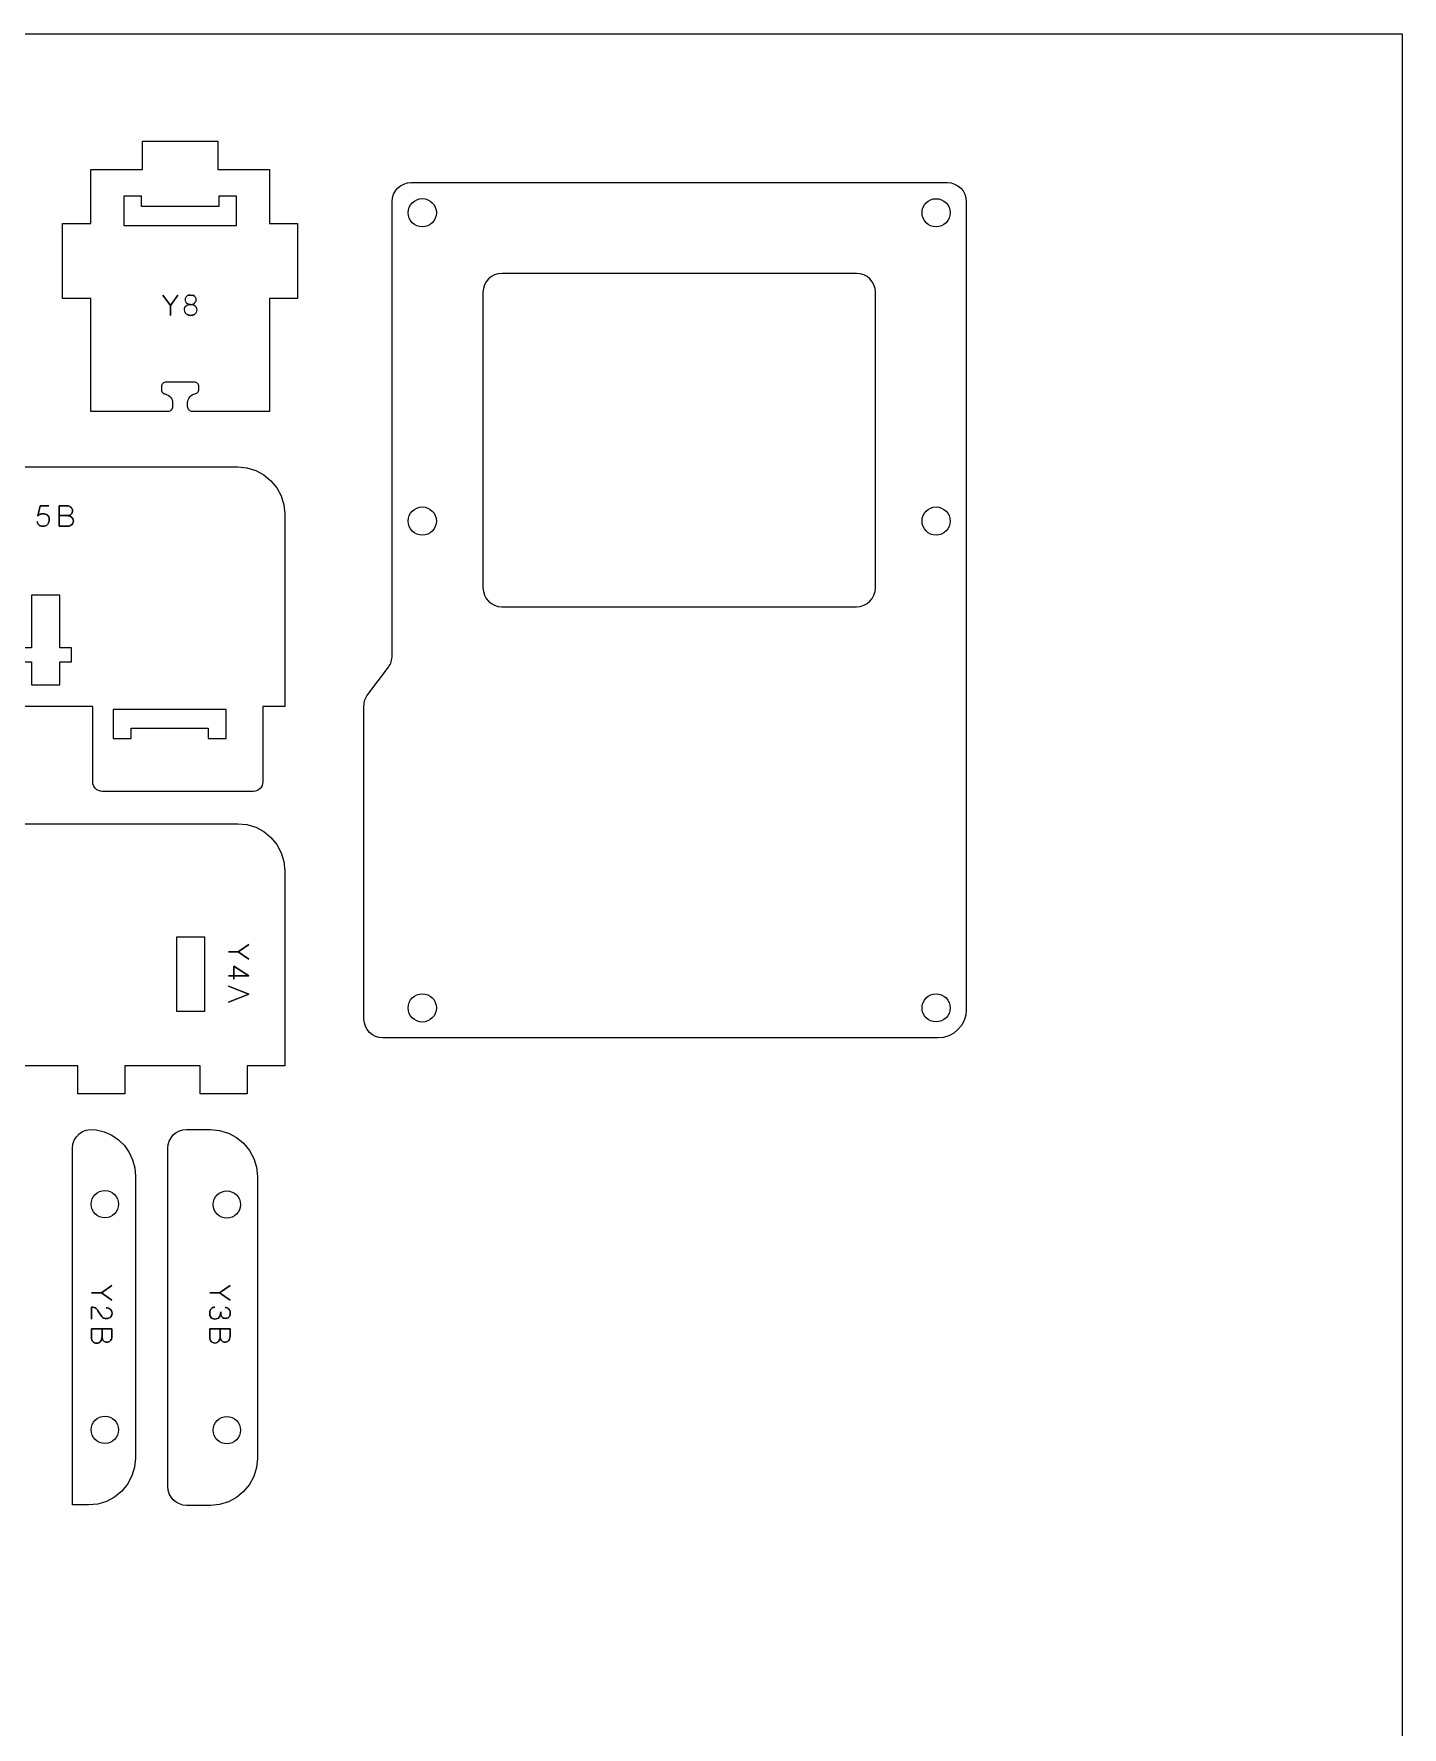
# Model space of a CAD drawing. Header units: centimetres. Extents: x 576.4 to 636.4, y 140.5 to 200.5.
# Drawn here: x 613.36 to 636.39, y 171.95 to 200.47 of the extents above; entities that cross this region are included whole.
import ezdxf

# ---------------------------------------------------------------- set-up
doc = ezdxf.new("R2010")
doc.units = ezdxf.units.CM
doc.layers.add('CORTE', color=1, linetype='Continuous')
doc.layers.add('MARCO', color=2, linetype='Continuous')

msp = doc.modelspace()

# ---------------------------------------------------------------- linework, layer by layer
at = {"layer": 'CORTE', "lineweight": 0}
for points in [[(615.946, 194.187), (615.946, 194.251), (615.948, 194.278), (615.955, 194.304), (615.967, 194.328), (615.982, 194.351), (616.001, 194.37), (616.022, 194.386), (616.047, 194.398), (616.073, 194.405), (616.086, 194.409), (616.098, 194.416), (616.108, 194.423), (616.118, 194.433), (616.126, 194.445), (616.131, 194.457), (616.135, 194.47), (616.136, 194.483), (616.136, 194.523), (616.135, 194.538), (616.13, 194.553), (616.122, 194.567), (616.113, 194.579), (616.101, 194.589), (616.087, 194.596), (616.072, 194.6), (616.057, 194.602), (615.582, 194.602), (615.567, 194.6), (615.552, 194.596), (615.538, 194.589), (615.526, 194.579), (615.516, 194.567), (615.509, 194.553), (615.504, 194.538), (615.503, 194.523), (615.503, 194.479), (615.504, 194.466), (615.508, 194.453), (615.513, 194.44), (615.52, 194.429), (615.53, 194.419), (615.541, 194.412), (615.553, 194.405), (615.566, 194.402), (615.592, 194.394), (615.616, 194.382), (615.638, 194.366), (615.657, 194.347), (615.672, 194.324), (615.683, 194.3), (615.691, 194.274), (615.693, 194.246), (615.693, 194.187), (615.691, 194.171), (615.687, 194.156), (615.68, 194.142), (615.669, 194.13), (615.658, 194.121), (615.644, 194.113), (615.629, 194.109), (615.614, 194.107), (614.316, 194.107), (614.316, 196.007), (613.84, 196.007), (613.84, 197.273), (614.316, 197.273), (614.316, 198.184), (615.186, 198.184), (615.186, 198.659), (616.452, 198.659), (616.452, 198.184), (617.323, 198.184), (617.323, 197.273), (617.798, 197.273), (617.798, 196.007), (617.323, 196.007), (617.323, 194.107), (616.025, 194.107), (616.01, 194.109), (615.995, 194.113), (615.981, 194.121), (615.969, 194.13), (615.959, 194.142), (615.952, 194.156), (615.948, 194.171)], [(629.055, 197.645), (629.055, 184.029), (629.046, 183.936), (629.019, 183.848), (628.975, 183.766), (628.916, 183.694), (628.844, 183.634), (628.762, 183.591), (628.673, 183.563), (628.58, 183.555), (619.232, 183.555), (619.17, 183.561), (619.11, 183.578), (619.056, 183.608), (619.008, 183.647), (618.968, 183.695), (618.939, 183.75), (618.921, 183.809), (618.915, 183.871), (618.915, 189.148), (618.916, 189.173), (618.919, 189.199), (618.924, 189.224), (618.931, 189.248), (618.94, 189.272), (618.951, 189.295), (618.964, 189.317), (618.978, 189.338), (619.327, 189.802), (619.341, 189.824), (619.354, 189.845), (619.365, 189.869), (619.373, 189.892), (619.381, 189.917), (619.386, 189.942), (619.389, 189.967), (619.39, 189.993), (619.39, 197.645), (619.396, 197.707), (619.414, 197.766), (619.443, 197.821), (619.482, 197.869), (619.53, 197.909), (619.585, 197.938), (619.645, 197.956), (619.706, 197.962), (628.738, 197.962), (628.8, 197.956), (628.859, 197.938), (628.914, 197.909), (628.962, 197.869), (629.002, 197.821), (629.031, 197.766), (629.049, 197.707)], [(614.87, 197.732), (614.87, 197.242), (616.769, 197.242), (616.769, 197.732), (616.469, 197.732), (616.469, 197.559), (615.17, 197.559), (615.17, 197.732)], [(627.526, 191.134), (627.526, 196.117), (627.52, 196.178), (627.502, 196.238), (627.473, 196.292), (627.433, 196.34), (627.385, 196.38), (627.33, 196.409), (627.271, 196.427), (627.209, 196.433), (621.236, 196.433), (621.174, 196.427), (621.114, 196.409), (621.06, 196.38), (621.012, 196.34), (620.972, 196.292), (620.943, 196.238), (620.925, 196.178), (620.919, 196.117), (620.919, 191.134), (620.925, 191.073), (620.943, 191.013), (620.972, 190.958), (621.012, 190.91), (621.06, 190.871), (621.114, 190.842), (621.174, 190.824), (621.236, 190.818), (627.209, 190.818), (627.271, 190.824), (627.33, 190.842), (627.385, 190.871), (627.433, 190.91), (627.473, 190.958), (627.502, 191.013), (627.52, 191.073)], [(615.655, 195.891), (615.78, 196.068), (615.655, 195.891), (615.531, 196.068), (615.655, 195.891), (615.655, 195.726)], [(613.606, 192.519), (613.464, 192.519), (613.426, 192.349), (613.464, 192.519)], [(613.913, 192.519), (613.78, 192.519), (613.78, 192.176), (613.926, 192.176), (613.78, 192.176), (613.78, 192.519)], [(613.792, 189.89), (613.989, 189.89), (613.989, 190.127), (613.792, 190.127), (613.792, 191.012), (613.317, 191.012), (613.317, 190.127), (613.119, 190.127), (613.119, 189.89), (613.317, 189.89), (613.317, 189.503), (613.792, 189.503)], [(616.593, 189.088), (614.693, 189.088), (614.693, 188.597), (614.994, 188.597), (614.994, 188.771), (616.292, 188.771), (616.292, 188.597), (616.593, 188.597)], [(615.766, 185.258), (616.23, 185.258), (616.23, 184.002), (615.766, 184.002)], [(616.634, 185.003), (616.799, 185.003), (616.977, 185.128), (616.799, 185.003), (616.977, 184.879), (616.799, 185.003)], [(616.977, 184.603), (616.725, 184.764), (616.725, 184.542), (616.725, 184.764), (616.977, 184.603), (616.634, 184.603)], [(616.977, 184.293), (616.634, 184.157), (616.977, 184.293), (616.634, 184.429)], [(615.068, 181.229), (615.068, 176.479), (615.053, 176.325), (615.008, 176.177), (614.934, 176.039), (614.836, 175.92), (614.716, 175.821), (614.579, 175.748), (614.431, 175.703), (614.277, 175.688), (614.007, 175.688), (614.007, 181.697), (614.015, 181.765), (614.036, 181.83), (614.072, 181.889), (614.119, 181.939), (614.176, 181.977), (614.24, 182.002), (614.308, 182.013), (614.408, 182.009), (614.542, 181.974), (614.669, 181.916), (614.783, 181.837), (614.881, 181.74), (614.961, 181.626), (615.02, 181.501), (615.056, 181.367)], [(615.612, 175.998), (615.612, 181.697), (615.618, 181.759), (615.636, 181.818), (615.666, 181.873), (615.705, 181.921), (615.753, 181.96), (615.808, 181.989), (615.867, 182.007), (615.929, 182.013), (616.329, 182.013), (616.483, 181.998), (616.632, 181.953), (616.768, 181.88), (616.888, 181.782), (616.987, 181.661), (617.06, 181.525), (617.105, 181.376), (617.12, 181.222), (617.12, 176.473), (617.105, 176.318), (617.06, 176.17), (616.987, 176.033), (616.888, 175.913), (616.768, 175.815), (616.632, 175.742), (616.483, 175.696), (616.329, 175.681), (615.929, 175.681), (615.867, 175.687), (615.808, 175.705), (615.753, 175.734), (615.705, 175.774), (615.666, 175.822), (615.636, 175.877), (615.618, 175.936)], [(614.328, 179.261), (614.493, 179.261), (614.67, 179.385), (614.493, 179.261), (614.67, 179.137), (614.493, 179.261)], [(616.318, 179.259), (616.482, 179.259), (616.66, 179.384), (616.482, 179.259), (616.66, 179.135), (616.482, 179.259)], [(614.328, 178.818), (614.328, 179.022)], [(614.446, 178.943), (614.5, 178.862)], [(614.671, 178.523), (614.671, 178.655), (614.328, 178.655), (614.328, 178.509), (614.328, 178.655), (614.671, 178.655)], [(614.504, 178.655), (614.504, 178.524)], [(616.66, 178.524), (616.66, 178.657), (616.318, 178.657), (616.318, 178.511), (616.318, 178.657), (616.66, 178.657)], [(616.494, 178.657), (616.494, 178.525)]]:
    msp.add_lwpolyline(points, close=True, dxfattribs=at)
for points in [[(615.996, 196.068, 0.058136), (615.961, 196.063, 0.104821), (615.933, 196.049, -0.104821), (615.961, 196.063, -0.058136)], [(616.059, 196.05, 0.101062), (616.031, 196.064, -0.101062)], [(615.902, 195.776, 0.115574), (615.924, 195.748, -0.115574)], [(615.934, 195.928, 0.104137), (615.962, 195.914, 0.066249), (615.996, 195.91, -0.066249), (615.962, 195.914, -0.104137)], [(615.996, 195.726, -0.069), (615.956, 195.731, 0.069), (615.996, 195.726, 0.069758), (616.036, 195.731, 0.102005), (616.069, 195.748, -0.102005), (616.036, 195.731, -0.069758)], [(613.414, 192.252, 0.033532), (613.42, 192.228, -0.033532)], [(613.445, 192.364, -0.0576), (613.464, 192.375, -0.05216), (613.487, 192.382, 0.05216), (613.464, 192.375, 0.0576), (613.445, 192.364, 0.01363), (613.426, 192.349, -0.01363)], [(613.61, 192.245, -0.05292), (613.598, 192.22, -0.076222), (613.58, 192.197, 0.076222), (613.598, 192.22, 0.05292), (613.61, 192.245, 0.042043), (613.615, 192.269, -0.042043)], [(613.985, 192.378, 0.111764), (614.002, 192.405, 0.095385), (614.007, 192.435, 0.077054), (614, 192.466, 0.106991), (613.983, 192.492, -0.106991), (614, 192.466, -0.077054), (614.007, 192.435, -0.095385), (614.002, 192.405, -0.111764)], [(614.014, 192.299, 0.105581), (613.991, 192.328, -0.105581)], [(613.926, 192.176, 0.083474), (613.964, 192.182, 0.096183), (613.995, 192.199, 0.107072), (614.015, 192.226, -0.107072), (613.995, 192.199, -0.096183), (613.964, 192.182, -0.083474)], [(614.426, 178.972, -0.009375), (614.446, 178.943, 0.009375), (614.426, 178.972, 0.066026), (614.403, 178.997, -0.066026)], [(614.52, 178.842, 0.074351), (614.541, 178.832, 0.059589), (614.565, 178.829, 0.008591), (614.589, 178.828, -0.008591), (614.565, 178.829, -0.059589), (614.541, 178.832, -0.074351)], [(614.665, 178.959, 0.114515), (614.642, 178.988, 0.101662), (614.611, 179.004, 0.068675), (614.576, 179.009, -0.068675), (614.611, 179.004, -0.101662), (614.642, 178.988, -0.114515)], [(614.615, 178.833, 0.09142), (614.643, 178.847, -0.09142)], [(616.318, 178.923, 0.064325), (616.322, 178.881, -0.064325)], [(616.338, 178.849, 0.124476), (616.365, 178.828, -0.124476)], [(616.369, 179.014, 0.115484), (616.341, 178.994, -0.115484)], [(616.549, 178.836, 0.089301), (616.581, 178.831, 0.077668), (616.612, 178.836, 0.109218), (616.638, 178.851, -0.109218), (616.612, 178.836, -0.077668), (616.581, 178.831, -0.089301)], [(616.636, 178.99, 0.107707), (616.609, 179.008, 0.091652), (616.576, 179.014, -0.091652), (616.609, 179.008, -0.107707)], [(614.328, 178.509, 0.08238), (614.334, 178.471, 0.095449), (614.351, 178.441, 0.106521), (614.378, 178.42, -0.106521), (614.351, 178.441, -0.095449), (614.334, 178.471, -0.08238)], [(614.451, 178.421, 0.105822), (614.48, 178.444, -0.105822)], [(614.53, 178.45, 0.110906), (614.557, 178.433, 0.09406), (614.587, 178.428, 0.075464), (614.618, 178.435, 0.105441), (614.644, 178.452, -0.105441), (614.618, 178.435, -0.075464), (614.587, 178.428, -0.09406), (614.557, 178.433, -0.110906)], [(616.318, 178.511, 0.081692), (616.323, 178.473, 0.097479), (616.341, 178.442, 0.105312), (616.368, 178.422, -0.105312), (616.341, 178.442, -0.097479), (616.323, 178.473, -0.081692)], [(616.441, 178.423, 0.106358), (616.469, 178.446, -0.106358)], [(616.487, 178.481, 0.076059), (616.494, 178.525, -0.076059)], [(616.52, 178.451, 0.107754), (616.546, 178.435, 0.092246), (616.576, 178.43, 0.07603), (616.607, 178.437, 0.106728), (616.634, 178.454, -0.106728), (616.607, 178.437, -0.07603), (616.576, 178.43, -0.092246), (616.546, 178.435, -0.107754)]]:
    msp.add_lwpolyline(points, format="xyb", close=True, dxfattribs=at)
for points in [[(609.787, 193.173), (616.79, 193.173), (616.944, 193.157), (617.092, 193.112), (617.229, 193.039), (617.349, 192.94), (617.448, 192.821), (617.521, 192.684), (617.566, 192.535), (617.581, 192.381), (617.581, 189.135), (617.212, 189.135), (617.212, 187.866), (617.209, 187.836), (617.2, 187.806), (617.185, 187.778), (617.165, 187.754), (617.141, 187.735), (617.114, 187.72), (617.085, 187.711), (617.054, 187.708), (614.507, 187.708), (614.476, 187.711), (614.446, 187.72), (614.419, 187.735), (614.395, 187.754), (614.375, 187.778), (614.36, 187.806), (614.351, 187.836), (614.348, 187.866), (614.348, 189.135), (612.713, 189.135)], [(613.912, 192.352), (613.78, 192.352), (613.912, 192.352)], [(611.407, 187.163), (616.79, 187.163), (616.944, 187.147), (617.092, 187.103), (617.229, 187.03), (617.349, 186.931), (617.448, 186.811), (617.521, 186.674), (617.566, 186.526), (617.581, 186.371), (617.581, 183.086), (616.948, 183.086), (616.948, 182.611), (616.156, 182.611), (616.156, 183.086), (614.89, 183.086), (614.89, 182.611), (614.098, 182.611), (614.098, 183.086), (612.006, 183.086)]]:
    msp.add_lwpolyline(points, dxfattribs=at)
msp.add_lwpolyline([(613.553, 192.379, -0.204393), (613.608, 192.33, 0.104355), (613.584, 192.361, 0.097506), (613.552, 192.379, 0.081084), (613.517, 192.385, -0.081084), (613.553, 192.379)], format="xyb", dxfattribs=at)
for centre, radius in [((619.897, 197.454), 0.238), ((628.548, 197.454), 0.237), ((619.897, 192.261), 0.238), ((628.548, 192.261), 0.237), ((619.897, 184.061), 0.238), ((628.548, 184.061), 0.237), ((614.553, 180.754), 0.23), ((616.606, 180.747), 0.23), ((614.553, 176.954), 0.23), ((616.606, 176.948), 0.23)]:
    msp.add_circle(centre, radius, dxfattribs=at)
for centre, radius, start, end in [((615.974, 195.979), 0.0652, 204.0867, 231.5545), ((615.974, 195.979), 0.0652, 204.0867, 231.5545), ((616.018, 195.979), 0.0652, 308.4455, 335.9133), ((616.018, 195.979), 0.0652, 308.4455, 335.9133), ((615.997, 196.04), 0.13, 269.5729, 284.7694), ((615.997, 196.04), 0.13, 269.5729, 284.7694), ((616.012, 195.988), 0.0765, 284.0134, 307.7526), ((616.012, 195.988), 0.0765, 284.0134, 307.7526)]:
    msp.add_arc(centre, radius, start, end, dxfattribs=at)
for points in [[(615.908, 195.989), (615.908, 196.003), (615.91, 196.015), (615.914, 196.025)], [(615.908, 195.989), (615.908, 196.003), (615.91, 196.015), (615.914, 196.025)], [(615.915, 195.952), (615.91, 195.962), (615.908, 195.974), (615.908, 195.989)], [(615.915, 195.952), (615.91, 195.962), (615.908, 195.974), (615.908, 195.989)], [(615.914, 196.025), (615.919, 196.035), (615.925, 196.043), (615.933, 196.049)], [(615.914, 196.025), (615.919, 196.035), (615.925, 196.043), (615.933, 196.049)], [(615.996, 196.068), (616.009, 196.068), (616.021, 196.067), (616.031, 196.064)], [(615.996, 196.068), (616.009, 196.068), (616.021, 196.067), (616.031, 196.064)], [(616.059, 196.05), (616.067, 196.044), (616.073, 196.035), (616.078, 196.025)], [(616.059, 196.05), (616.067, 196.044), (616.073, 196.035), (616.078, 196.025)], [(616.078, 196.025), (616.082, 196.015), (616.084, 196.003), (616.084, 195.989)], [(616.078, 196.025), (616.082, 196.015), (616.084, 196.003), (616.084, 195.989)], [(616.084, 195.989), (616.084, 195.974), (616.082, 195.962), (616.078, 195.952)], [(616.084, 195.989), (616.084, 195.974), (616.082, 195.962), (616.078, 195.952)], [(615.894, 195.818), (615.894, 195.835), (615.896, 195.849), (615.901, 195.86)], [(615.894, 195.818), (615.894, 195.835), (615.896, 195.849), (615.901, 195.86)], [(615.902, 195.776), (615.897, 195.788), (615.894, 195.802), (615.894, 195.818)], [(615.902, 195.776), (615.897, 195.788), (615.894, 195.802), (615.894, 195.818)], [(615.901, 195.86), (615.906, 195.872), (615.913, 195.881), (615.922, 195.888)], [(615.901, 195.86), (615.906, 195.872), (615.913, 195.881), (615.922, 195.888)], [(615.922, 195.888), (615.931, 195.896), (615.942, 195.901), (615.954, 195.905)], [(615.922, 195.888), (615.931, 195.896), (615.942, 195.901), (615.954, 195.905)], [(615.956, 195.731), (615.944, 195.735), (615.933, 195.74), (615.924, 195.748)], [(615.956, 195.731), (615.944, 195.735), (615.933, 195.74), (615.924, 195.748)], [(615.954, 195.905), (615.967, 195.908), (615.981, 195.91), (615.996, 195.91)], [(615.954, 195.905), (615.967, 195.908), (615.981, 195.91), (615.996, 195.91)], [(615.996, 195.91), (616.012, 195.91), (616.026, 195.908), (616.038, 195.905)], [(615.996, 195.91), (616.012, 195.91), (616.026, 195.908), (616.038, 195.905)], [(616.038, 195.905), (616.051, 195.901), (616.061, 195.896), (616.07, 195.888)], [(616.038, 195.905), (616.051, 195.901), (616.061, 195.896), (616.07, 195.888)], [(616.091, 195.776), (616.085, 195.765), (616.078, 195.755), (616.069, 195.748)], [(616.091, 195.776), (616.085, 195.765), (616.078, 195.755), (616.069, 195.748)], [(616.07, 195.888), (616.079, 195.881), (616.086, 195.872), (616.091, 195.86)], [(616.07, 195.888), (616.079, 195.881), (616.086, 195.872), (616.091, 195.86)], [(616.091, 195.86), (616.096, 195.849), (616.099, 195.835), (616.099, 195.818)], [(616.091, 195.86), (616.096, 195.849), (616.099, 195.835), (616.099, 195.818)], [(616.099, 195.818), (616.099, 195.802), (616.096, 195.788), (616.091, 195.776)], [(616.099, 195.818), (616.099, 195.802), (616.096, 195.788), (616.091, 195.776)], [(613.487, 192.382), (613.495, 192.384), (613.505, 192.385), (613.517, 192.385)], [(613.517, 192.385), (613.505, 192.385), (613.495, 192.384), (613.487, 192.382)], [(613.608, 192.33), (613.614, 192.318), (613.617, 192.303), (613.617, 192.287)], [(613.617, 192.287), (613.617, 192.303), (613.614, 192.318), (613.608, 192.33)], [(613.617, 192.287), (613.617, 192.282), (613.616, 192.276), (613.615, 192.269)], [(613.615, 192.269), (613.616, 192.276), (613.617, 192.282), (613.617, 192.287)], [(613.912, 192.352), (613.929, 192.352), (613.944, 192.355), (613.956, 192.359)], [(613.956, 192.359), (613.944, 192.355), (613.929, 192.352), (613.912, 192.352)], [(613.957, 192.346), (613.943, 192.35), (613.928, 192.352), (613.912, 192.352)], [(613.912, 192.352), (613.928, 192.352), (613.943, 192.35), (613.957, 192.346)], [(613.954, 192.511), (613.942, 192.516), (613.929, 192.519), (613.913, 192.519)], [(613.913, 192.519), (613.929, 192.519), (613.942, 192.516), (613.954, 192.511)], [(613.983, 192.492), (613.975, 192.5), (613.965, 192.506), (613.954, 192.511)], [(613.954, 192.511), (613.965, 192.506), (613.975, 192.5), (613.983, 192.492)], [(613.956, 192.359), (613.968, 192.364), (613.978, 192.37), (613.985, 192.378)], [(613.985, 192.378), (613.978, 192.37), (613.968, 192.364), (613.956, 192.359)], [(613.991, 192.328), (613.982, 192.336), (613.97, 192.342), (613.957, 192.346)], [(613.957, 192.346), (613.97, 192.342), (613.982, 192.336), (613.991, 192.328)], [(614.023, 192.263), (614.023, 192.276), (614.02, 192.288), (614.014, 192.299)], [(614.014, 192.299), (614.02, 192.288), (614.023, 192.276), (614.023, 192.263)], [(614.015, 192.226), (614.02, 192.237), (614.023, 192.249), (614.023, 192.263)], [(614.023, 192.263), (614.023, 192.249), (614.02, 192.237), (614.015, 192.226)], [(613.435, 192.203), (613.428, 192.211), (613.423, 192.219), (613.42, 192.228)], [(613.42, 192.228), (613.423, 192.219), (613.428, 192.211), (613.435, 192.203)], [(613.465, 192.183), (613.452, 192.188), (613.442, 192.195), (613.435, 192.203)], [(613.435, 192.203), (613.442, 192.195), (613.452, 192.188), (613.465, 192.183)], [(613.516, 192.175), (613.495, 192.175), (613.478, 192.177), (613.465, 192.183)], [(613.465, 192.183), (613.478, 192.177), (613.495, 192.175), (613.516, 192.175)], [(613.553, 192.181), (613.542, 192.177), (613.53, 192.175), (613.516, 192.175)], [(613.516, 192.175), (613.53, 192.175), (613.542, 192.177), (613.553, 192.181)], [(613.58, 192.197), (613.573, 192.19), (613.564, 192.185), (613.553, 192.181)], [(613.553, 192.181), (613.564, 192.185), (613.573, 192.19), (613.58, 192.197)], [(614.328, 179.022), (614.346, 179.022), (614.36, 179.019), (614.372, 179.015)], [(614.372, 179.015), (614.36, 179.019), (614.346, 179.022), (614.328, 179.022)], [(614.372, 179.015), (614.384, 179.01), (614.394, 179.004), (614.403, 178.997)], [(614.403, 178.997), (614.394, 179.004), (614.384, 179.01), (614.372, 179.015)], [(614.5, 178.862), (614.506, 178.853), (614.513, 178.847), (614.52, 178.842)], [(614.52, 178.842), (614.513, 178.847), (614.506, 178.853), (614.5, 178.862)], [(614.589, 178.828), (614.597, 178.828), (614.606, 178.83), (614.615, 178.833)], [(614.615, 178.833), (614.606, 178.83), (614.597, 178.828), (614.589, 178.828)], [(614.643, 178.847), (614.651, 178.854), (614.659, 178.863), (614.665, 178.874)], [(614.665, 178.874), (614.659, 178.863), (614.651, 178.854), (614.643, 178.847)], [(614.673, 178.916), (614.673, 178.933), (614.67, 178.947), (614.665, 178.959)], [(614.665, 178.959), (614.67, 178.947), (614.673, 178.933), (614.673, 178.916)], [(614.665, 178.874), (614.67, 178.885), (614.673, 178.899), (614.673, 178.916)], [(614.673, 178.916), (614.673, 178.899), (614.67, 178.885), (614.665, 178.874)], [(616.324, 178.963), (616.32, 178.952), (616.318, 178.938), (616.318, 178.923)], [(616.318, 178.923), (616.318, 178.938), (616.32, 178.952), (616.324, 178.963)], [(616.322, 178.881), (616.326, 178.869), (616.331, 178.858), (616.338, 178.849)], [(616.338, 178.849), (616.331, 178.858), (616.326, 178.869), (616.322, 178.881)], [(616.341, 178.994), (616.334, 178.986), (616.328, 178.975), (616.324, 178.963)], [(616.324, 178.963), (616.328, 178.975), (616.334, 178.986), (616.341, 178.994)], [(616.403, 179.02), (616.391, 179.02), (616.379, 179.018), (616.369, 179.014)], [(616.369, 179.014), (616.379, 179.018), (616.391, 179.02), (616.403, 179.02)], [(616.405, 178.82), (616.437, 178.82), (616.461, 178.83), (616.477, 178.849)], [(616.477, 178.849), (616.461, 178.83), (616.437, 178.82), (616.405, 178.82)], [(616.477, 178.849), (616.494, 178.868), (616.502, 178.898), (616.502, 178.94)], [(616.502, 178.94), (616.502, 178.898), (616.494, 178.868), (616.477, 178.849)], [(616.502, 178.94), (616.502, 178.919), (616.504, 178.902), (616.507, 178.888)], [(616.507, 178.888), (616.504, 178.902), (616.502, 178.919), (616.502, 178.94)], [(616.507, 178.888), (616.511, 178.874), (616.517, 178.863), (616.524, 178.855)], [(616.524, 178.855), (616.517, 178.863), (616.511, 178.874), (616.507, 178.888)], [(616.524, 178.855), (616.531, 178.846), (616.539, 178.84), (616.549, 178.836)], [(616.549, 178.836), (616.539, 178.84), (616.531, 178.846), (616.524, 178.855)], [(616.655, 178.961), (616.65, 178.973), (616.644, 178.983), (616.636, 178.99)], [(616.636, 178.99), (616.644, 178.983), (616.65, 178.973), (616.655, 178.961)], [(616.638, 178.851), (616.646, 178.857), (616.652, 178.867), (616.656, 178.878)], [(616.656, 178.878), (616.652, 178.867), (616.646, 178.857), (616.638, 178.851)], [(616.662, 178.919), (616.662, 178.935), (616.659, 178.949), (616.655, 178.961)], [(616.655, 178.961), (616.659, 178.949), (616.662, 178.935), (616.662, 178.919)], [(616.656, 178.878), (616.66, 178.889), (616.662, 178.903), (616.662, 178.919)], [(616.662, 178.919), (616.662, 178.903), (616.66, 178.889), (616.656, 178.878)], [(616.365, 178.828), (616.376, 178.823), (616.39, 178.82), (616.405, 178.82)], [(616.405, 178.82), (616.39, 178.82), (616.376, 178.823), (616.365, 178.828)], [(614.378, 178.42), (614.389, 178.415), (614.401, 178.412), (614.415, 178.412)], [(614.415, 178.412), (614.401, 178.412), (614.389, 178.415), (614.378, 178.42)], [(614.415, 178.412), (614.428, 178.413), (614.44, 178.416), (614.451, 178.421)], [(614.451, 178.421), (614.44, 178.416), (614.428, 178.413), (614.415, 178.412)], [(614.48, 178.444), (614.487, 178.454), (614.494, 178.465), (614.498, 178.479)], [(614.498, 178.479), (614.494, 178.465), (614.487, 178.454), (614.48, 178.444)], [(614.498, 178.479), (614.502, 178.492), (614.504, 178.507), (614.504, 178.524)], [(614.504, 178.524), (614.504, 178.507), (614.502, 178.492), (614.498, 178.479)], [(614.504, 178.524), (614.504, 178.506), (614.507, 178.492), (614.511, 178.48)], [(614.511, 178.48), (614.507, 178.492), (614.504, 178.506), (614.504, 178.524)], [(614.511, 178.48), (614.516, 178.467), (614.522, 178.458), (614.53, 178.45)], [(614.53, 178.45), (614.522, 178.458), (614.516, 178.467), (614.511, 178.48)], [(614.644, 178.452), (614.652, 178.46), (614.658, 178.47), (614.663, 178.482)], [(614.663, 178.482), (614.658, 178.47), (614.652, 178.46), (614.644, 178.452)], [(614.663, 178.482), (614.668, 178.493), (614.671, 178.507), (614.671, 178.523)], [(614.671, 178.523), (614.671, 178.507), (614.668, 178.493), (614.663, 178.482)], [(616.368, 178.422), (616.378, 178.417), (616.39, 178.414), (616.404, 178.414)], [(616.404, 178.414), (616.39, 178.414), (616.378, 178.417), (616.368, 178.422)], [(616.404, 178.414), (616.418, 178.414), (616.43, 178.417), (616.441, 178.423)], [(616.441, 178.423), (616.43, 178.417), (616.418, 178.414), (616.404, 178.414)], [(616.469, 178.446), (616.477, 178.455), (616.483, 178.467), (616.487, 178.481)], [(616.487, 178.481), (616.483, 178.467), (616.477, 178.455), (616.469, 178.446)], [(616.494, 178.525), (616.494, 178.508), (616.496, 178.493), (616.501, 178.481)], [(616.501, 178.481), (616.496, 178.493), (616.494, 178.508), (616.494, 178.525)], [(616.501, 178.481), (616.506, 178.469), (616.512, 178.459), (616.52, 178.451)], [(616.52, 178.451), (616.512, 178.459), (616.506, 178.469), (616.501, 178.481)], [(616.634, 178.454), (616.641, 178.462), (616.648, 178.472), (616.653, 178.483)], [(616.653, 178.483), (616.648, 178.472), (616.641, 178.462), (616.634, 178.454)], [(616.653, 178.483), (616.657, 178.495), (616.66, 178.508), (616.66, 178.524)], [(616.66, 178.524), (616.66, 178.508), (616.657, 178.495), (616.653, 178.483)]]:
    msp.add_open_spline(points, degree=3, dxfattribs=at)
at = {"layer": 'MARCO'}
msp.add_lwpolyline([(576.395, 200.467), (636.395, 200.467), (636.395, 140.467), (576.395, 140.467)], close=True, dxfattribs=at)

doc.saveas('drawing.dxf')
